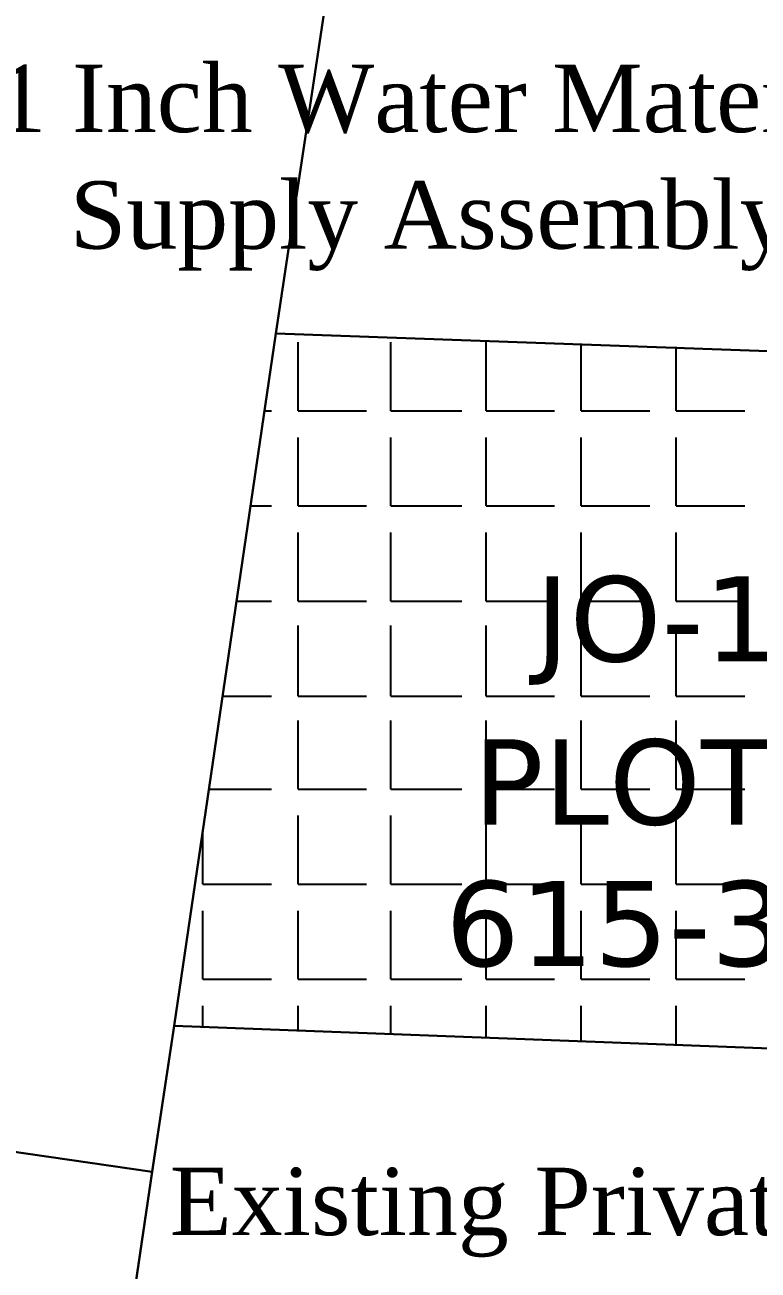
# Model space of a CAD drawing. Header units: inches. Extents: x 5 to 844, y 8 to 596.
# Drawn here: x 328.2 to 370.8, y 198.5 to 270.8 of the extents above; entities that cross this region are included whole.
import ezdxf

# ---------------------------------------------------------------- set-up
doc = ezdxf.new("R2010")
doc.units = ezdxf.units.IN
doc.header["$MEASUREMENT"] = 0
doc.layers.add('PDF_Geometry', color=7, linetype='Continuous', true_color=0x989898)
doc.layers.add('PDF_Text', color=7, linetype='Continuous')
doc.styles.add('PDF Times New Roman', font='times.ttf')
doc.styles.add('PDF Verdana', font='verdana.ttf')

msp = doc.modelspace()

# ---------------------------------------------------------------- linework, layer by layer
at = {"layer": 'PDF_Geometry', "color": 7, "lineweight": 25}
for points in [[(304.713, 301.371), (311.527, 306.513), (349.968, 300.856), (342.769, 252.902), (336.855, 212.661), (335.569, 204.175), (297.385, 209.704), (292.243, 216.646), (304.713, 301.371)], [(388.023, 295.328), (387.123, 289.286), (393.166, 288.386), (394.066, 294.428), (404.351, 280.543), (399.98, 250.845), (342.769, 252.902), (349.968, 300.856), (388.023, 295.328)], [(399.98, 250.845), (393.937, 210.475), (336.855, 212.661), (342.769, 252.902), (399.98, 250.845)], [(342.769, 252.902), (336.855, 212.661), (393.937, 210.475), (399.98, 250.845), (342.769, 252.902)], [(393.937, 210.475), (385.452, 153.135), (328.369, 155.321), (335.569, 204.176), (336.855, 212.661), (393.937, 210.475)], [(297.385, 209.704), (335.569, 204.175), (328.369, 155.321), (312.684, 155.964), (274.629, 157.378), (279, 187.591), (287.871, 186.305), (294.685, 191.448), (297.385, 209.704)]]:
    msp.add_lwpolyline(points, dxfattribs=at)
at = {"layer": 'PDF_Geometry', "lineweight": 0}
for points in [[(304.713, 301.371), (292.243, 216.646), (297.385, 209.704), (335.569, 204.175), (336.855, 212.661), (342.769, 252.902), (349.968, 300.856), (311.527, 306.513), (304.713, 301.371)], [(388.023, 295.328), (349.968, 300.856), (342.769, 252.902), (399.98, 250.845), (404.351, 280.543), (394.066, 294.428), (393.166, 288.386), (387.123, 289.286), (388.023, 295.328)], [(399.98, 250.845), (342.769, 252.902), (336.855, 212.661), (393.937, 210.475), (399.98, 250.845)], [(393.937, 210.475), (336.855, 212.661), (335.569, 204.176), (328.369, 155.321), (385.452, 153.135), (393.937, 210.475)], [(297.385, 209.704), (294.685, 191.448), (287.871, 186.305), (279, 187.591), (274.629, 157.378), (312.684, 155.964), (328.369, 155.321), (335.569, 204.175), (297.385, 209.704)]]:
    msp.add_lwpolyline(points, dxfattribs=at)
at = {"layer": 'PDF_Geometry', "color": 110, "lineweight": 25}
for points in [[(344.054, 248.402), (344.054, 252.387)], [(349.454, 248.402), (349.454, 252.387)], [(354.982, 248.402), (354.982, 252.387)], [(360.511, 248.402), (360.511, 252.259)], [(366.039, 248.402), (366.039, 252.13)], [(342.126, 248.402), (342.511, 248.402)], [(344.054, 248.402), (348.04, 248.402)], [(349.454, 248.402), (353.568, 248.402)], [(354.982, 248.402), (358.968, 248.402)], [(360.511, 248.402), (364.496, 248.402)], [(366.039, 248.402), (370.024, 248.402)], [(344.054, 242.874), (344.054, 246.859)], [(349.454, 242.874), (349.454, 246.859)], [(354.982, 242.874), (354.982, 246.859)], [(360.511, 242.874), (360.511, 246.859)], [(366.039, 242.874), (366.039, 246.859)], [(341.354, 242.874), (342.511, 242.874)], [(344.054, 242.874), (348.04, 242.874)], [(349.454, 242.874), (353.568, 242.874)], [(354.982, 242.874), (358.968, 242.874)], [(360.511, 242.874), (364.496, 242.874)], [(366.039, 242.874), (370.024, 242.874)], [(344.054, 237.345), (344.054, 241.331)], [(349.454, 237.345), (349.454, 241.331)], [(354.982, 237.345), (354.982, 241.331)], [(360.511, 237.345), (360.511, 241.331)], [(366.039, 237.345), (366.039, 241.331)], [(340.454, 237.345), (342.511, 237.345)], [(344.054, 237.345), (348.04, 237.345)], [(349.454, 237.345), (353.568, 237.345)], [(354.982, 237.345), (358.968, 237.345)], [(360.511, 237.345), (364.496, 237.345)], [(366.039, 237.345), (370.024, 237.345)], [(344.054, 231.817), (344.054, 235.931)], [(349.454, 231.817), (349.454, 235.931)], [(354.982, 231.817), (354.982, 235.931)], [(360.511, 231.817), (360.511, 235.931)], [(366.039, 231.817), (366.039, 235.931)], [(339.683, 231.817), (342.511, 231.817)], [(344.054, 231.817), (348.04, 231.817)], [(349.454, 231.817), (353.568, 231.817)], [(354.982, 231.817), (358.968, 231.817)], [(360.511, 231.817), (364.496, 231.817)], [(366.039, 231.817), (370.024, 231.817)], [(344.054, 226.417), (344.054, 230.403)], [(349.454, 226.417), (349.454, 230.403)], [(354.982, 226.417), (354.982, 230.403)], [(360.511, 226.417), (360.511, 230.403)], [(366.039, 226.417), (366.039, 230.403)], [(338.912, 226.417), (342.511, 226.417)], [(344.054, 226.417), (348.04, 226.417)], [(349.454, 226.417), (353.568, 226.417)], [(354.982, 226.417), (358.968, 226.417)], [(360.511, 226.417), (364.496, 226.417)], [(366.039, 226.417), (370.024, 226.417)], [(344.054, 220.889), (344.054, 224.874)], [(349.454, 220.889), (349.454, 224.874)], [(354.982, 220.889), (354.982, 224.874)], [(360.511, 220.889), (360.511, 224.874)], [(366.039, 220.889), (366.039, 224.874)], [(338.526, 220.889), (338.526, 223.846)], [(338.526, 220.889), (342.511, 220.889)], [(344.054, 220.889), (348.04, 220.889)], [(349.454, 220.889), (353.568, 220.889)], [(354.982, 220.889), (358.968, 220.889)], [(360.511, 220.889), (364.496, 220.889)], [(366.039, 220.889), (370.024, 220.889)], [(338.526, 215.361), (338.526, 219.346)], [(344.054, 215.361), (344.054, 219.346)], [(349.454, 215.361), (349.454, 219.346)], [(354.982, 215.361), (354.982, 219.346)], [(360.511, 215.361), (360.511, 219.346)], [(366.039, 215.361), (366.039, 219.346)], [(338.526, 215.361), (342.511, 215.361)], [(344.054, 215.361), (348.04, 215.361)], [(349.454, 215.361), (353.568, 215.361)], [(354.982, 215.361), (358.968, 215.361)], [(360.511, 215.361), (364.496, 215.361)], [(366.039, 215.361), (370.024, 215.361)], [(338.526, 212.532), (338.526, 213.818)], [(344.054, 212.404), (344.054, 213.818)], [(349.454, 212.147), (349.454, 213.818)], [(354.982, 212.018), (354.982, 213.818)], [(360.511, 211.761), (360.511, 213.818)], [(366.039, 211.504), (366.039, 213.818)]]:
    msp.add_lwpolyline(points, dxfattribs=at)

# ---------------------------------------------------------------- texts
at = {"layer": 'PDF_Text', "char_height": 3.91816, "attachment_point": 7, "style": 'PDF Times New Roman'}
for s, insert in [('\\W0.999544;1 Inch Water Mater', (326.476, 264.513)), ('\\W0.999489;Supply Assembly', (330.788, 256.538)), ('\\W0.999493;Existing Private Grass', (336.588, 199.199))]:
    msp.add_mtext(s, dxfattribs=dict(at, insert=insert))
at = {"layer": 'PDF_Text', "color": 1, "char_height": 4.95408, "attachment_point": 7, "style": 'PDF Verdana'}
for s, insert in [('\\W1.000775;JO-181', (357.829, 232.475)), ('\\W1.000590;PLOT NO.', (354.233, 224.257)), ('\\W1.000882;615-3060', (352.61, 216.029))]:
    msp.add_mtext(s, dxfattribs=dict(at, insert=insert))

doc.saveas('drawing.dxf')
